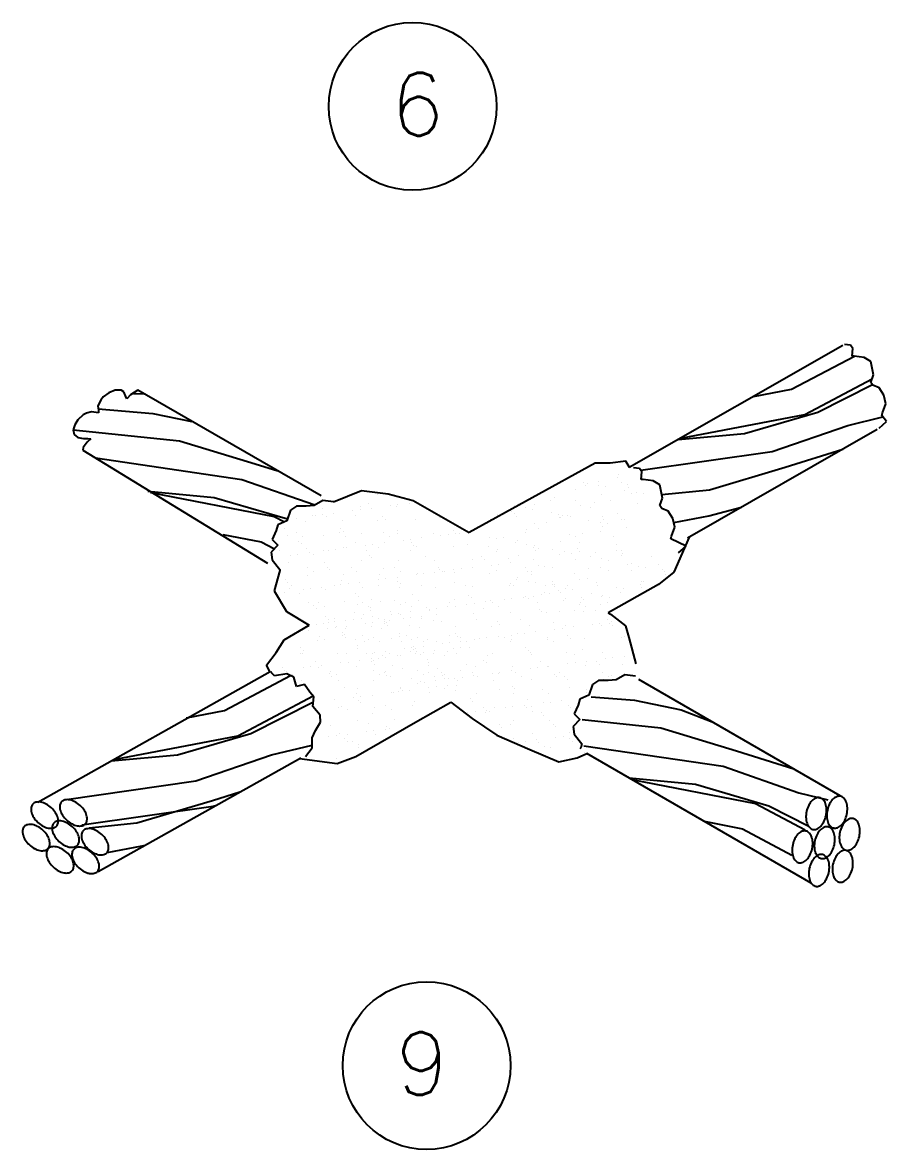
# Model space of a CAD drawing. Header units: millimetres. Extents: x 1852829 to 1882754, y -270850 to -231658.
# Drawn here: x 1858871.8 to 1859115.2, y -238393.5 to -238076 of the extents above; entities that cross this region are included whole.
import ezdxf
from ezdxf.enums import TextEntityAlignment as Align

# ---------------------------------------------------------------- set-up
doc = ezdxf.new("R2010")
doc.units = ezdxf.units.MM
doc.layers.add('DETAYLAR', color=7, linetype='Continuous')
doc.styles.add('ELEKTRIK', font='romanstw.shx', dxfattribs={"height": 0.2})

# ---------------------------------------------------------------- blocks, each defined once
blk = doc.blocks.new('TD1')
at = {"color": 4, "ltscale": 40}
for p, q in [((207.32, 916.39), (106.99, 858.98)), ((210.92, 916.43), (208.07, 916.75)), ((211.87, 914.85), (210.92, 916.43)), ((211.56, 911.36), (211.87, 914.85)), ((212.51, 911.36), (211.56, 911.36)), ((217.26, 910.73), (212.51, 911.36)), ((220.43, 908.83), (217.26, 910.73)), ((221.07, 905.66), (220.43, 908.83)), ((221.7, 902.49), (221.07, 905.66)), ((220.43, 899.01), (221.7, 902.49)), ((-134.38, 895.31), (-137.33, 894.13)), ((-131.59, 895.31), (-134.38, 895.31)), ((-130.26, 894.57), (-131.59, 895.31)), ((-129.53, 892.66), (-130.26, 894.57)), ((-123.79, 895.31), (-127.17, 893.1)), ((-123.74, 895.32), (-123.79, 895.31)), ((-37.73, 845.66), (-123.74, 895.32)), ((221.38, 897.74), (220.43, 899.01)), ((224.23, 896.47), (221.38, 897.74)), ((226.45, 892.99), (224.23, 896.47)), ((-141.15, 890.6), (-142.48, 887.96)), ((-139.98, 892.22), (-141.15, 890.6)), ((-137.33, 894.13), (-139.98, 892.22)), ((-128.94, 891.34), (-129.53, 892.66)), ((-127.17, 893.1), (-128.94, 891.34)), ((-125.71, 893.8), (-120.71, 893.57)), ((227.4, 888.87), (226.45, 892.99)), ((-147.77, 884.58), (-149.39, 883.69)), ((-145.42, 885.16), (-147.77, 884.58)), ((-142.18, 884.72), (-145.42, 885.16)), ((-142.48, 887.96), (-142.18, 885.9)), ((-142.18, 885.9), (-142.18, 884.72)), ((225.5, 883.49), (225.82, 884.76)), ((225.82, 884.76), (227.4, 888.87)), ((-153.37, 879.13), (-154.1, 876.78)), ((-151.89, 881.34), (-153.37, 879.13)), ((-149.39, 883.69), (-151.89, 881.34)), ((224.23, 877.47), (227.72, 880.64)), ((227.72, 880.64), (225.5, 883.49)), ((-154.1, 876.78), (-153.66, 874.58)), ((-153.66, 874.58), (-151.89, 873.11)), ((223.39, 876.81), (134.37, 825.87)), ((-151.89, 873.11), (-149.25, 872.67)), ((-149.39, 868.4), (-149.56, 867.12)), ((-147.48, 870.9), (-149.39, 868.4)), ((-149.25, 872.67), (-147.19, 872.67)), ((-145.86, 872.52), (-147.48, 870.9)), ((-147.19, 872.67), (-145.86, 872.52)), ((-149.56, 867.12), (-62.88, 814.14)), ((90.91, 861.01), (31.83, 828.43)), ((97.94, 861.1), (90.91, 861.01)), ((105.44, 861.98), (97.94, 861.1)), ((107.15, 859.08), (105.44, 861.98)), ((111.86, 858.53), (109.01, 858.85)), ((112.82, 856.94), (111.86, 858.53)), ((112.5, 853.46), (112.82, 856.94)), ((113.45, 853.46), (112.5, 853.46)), ((118.2, 852.83), (113.45, 853.46)), ((121.37, 850.93), (118.2, 852.83)), ((-31.89, 842.98), (-18.79, 848.27)), ((-18.79, 848.27), (-6.22, 846.7)), ((-6.22, 846.7), (5.55, 843.56)), ((122.01, 847.76), (121.37, 850.93)), ((122.64, 844.59), (122.01, 847.76)), ((-36.89, 843.55), (-41.01, 841.26)), ((-31.89, 842.98), (-36.89, 843.55)), ((5.55, 843.56), (31.83, 828.43)), ((121.37, 841.11), (122.64, 844.59)), ((-51.99, 838.97), (-53.82, 833.94)), ((-49.24, 840.8), (-51.99, 838.97)), ((-44.67, 840.8), (-49.24, 840.8)), ((-41.01, 841.26), (-44.67, 840.8)), ((122.32, 839.84), (121.37, 841.11)), ((125.18, 838.57), (122.32, 839.84)), ((127.4, 835.09), (125.18, 838.57)), ((144.26, 836.33), (159.72, 840.37)), ((-57.94, 832.12), (-58.85, 829.37)), ((-53.82, 833.94), (-57.94, 832.12)), ((126.76, 826.85), (128.35, 830.97)), ((128.35, 830.97), (127.4, 835.09)), ((-58.85, 829.37), (-60.68, 825.26)), ((126.44, 825.59), (126.76, 826.85)), ((133.65, 822.11), (126.44, 825.59)), ((135.04, 826.25), (127.93, 809.87)), ((-57.94, 822.51), (-61.14, 819.31)), ((-60.68, 825.26), (-57.94, 822.51)), ((130.16, 818.95), (133.65, 822.11)), ((-61.14, 819.31), (-60.68, 815.65)), ((-60.68, 815.65), (-57.02, 811.08)), ((-57.12, 810.69), (-59.78, 801.12)), ((-57.02, 811.08), (-57.12, 810.69)), ((127.93, 809.87), (120.67, 804.01)), ((-59.78, 801.12), (-53.97, 791.44)), ((120.67, 804.01), (97.14, 790.82)), ((-53.97, 791.44), (-43.24, 785.01)), ((97.14, 790.82), (98.19, 790.21)), ((98.19, 790.21), (105.26, 784.72)), ((-55.07, 778.11), (-43.24, 785.01)), ((105.26, 784.72), (106.83, 779.23)), ((-58.76, 772.12), (-55.07, 778.11)), ((106.83, 779.23), (110.06, 766.84)), ((-63.37, 766.14), (-58.76, 772.12)), ((-170.72, 701.95), (-61.59, 763.27)), ((-61.75, 763.18), (-63.37, 766.14)), ((-60.95, 762.58), (-61.11, 763.21)), ((-59.61, 761.25), (-60.95, 762.58)), ((-53.81, 762.07), (-59.61, 761.25)), ((-50.43, 760.6), (-53.81, 762.07)), ((-49.31, 756.21), (-50.43, 760.6)), ((-45.55, 757.17), (-49.31, 756.21)), ((-42.95, 753.5), (-45.55, 757.17)), ((89.78, 757.11), (87.95, 752.08)), ((92.53, 758.93), (89.78, 757.11)), ((97.1, 758.93), (92.53, 758.93)), ((100.76, 759.39), (97.1, 758.93)), ((104.88, 761.68), (100.76, 759.39)), ((109.88, 761.11), (104.88, 761.68)), ((206.05, 704.91), (111.53, 759.49)), ((-41.05, 751.31), (-42.95, 753.5)), ((87.95, 752.08), (83.83, 750.25)), ((-41.58, 746.84), (-41.05, 751.31)), ((-38.19, 742.7), (-41.58, 746.84)), ((6.67, 739.43), (23.2, 748.87)), ((23.2, 748.87), (33.17, 741.12)), ((82.92, 747.5), (81.09, 743.39)), ((83.83, 750.25), (82.92, 747.5)), ((-38.01, 739.4), (-38.19, 742.7)), ((33.17, 741.12), (44.79, 733.38)), ((81.09, 743.39), (83.83, 740.64)), ((-40.35, 735.47), (-38.01, 739.4)), ((-21.44, 723.32), (6.67, 739.43)), ((83.83, 740.64), (80.63, 737.44)), ((80.63, 737.44), (81.09, 733.78)), ((-41.96, 727.38), (-41.82, 732.09)), ((-41.82, 732.09), (-40.35, 735.47)), ((44.79, 733.38), (60.28, 726.61)), ((81.09, 733.78), (84.75, 729.21)), ((-44.99, 723.37), (-41.96, 727.38)), ((60.28, 726.61), (73.84, 720.8)), ((84.29, 727.38), (83.83, 726.93)), ((84.75, 729.21), (84.29, 727.38)), ((-142.38, 669.31), (-47.23, 722.77)), ((-47.9, 722.4), (-30.19, 720.09)), ((-30.19, 720.09), (-21.44, 723.32)), ((73.84, 720.8), (82.55, 722.74)), ((82.55, 722.74), (86.99, 724.77)), ((192.42, 663.89), (86.99, 724.77)), ((-121.64, 681.37), (-120.3, 681.72))]:
    blk.add_line(p, q, dxfattribs=at)
at = {"color": 2, "ltscale": 40}
for p, q in [((183.2, 895.74), (212.72, 911.33)), ((189.36, 883.89), (221.02, 900.61)), ((165.27, 892.33), (183.2, 895.74)), ((195.56, 884.99), (221.21, 897.98)), ((-142.28, 886.56), (-116.63, 884.42)), ((-116.63, 884.42), (-98.39, 880.68)), ((131.16, 872.82), (189.36, 883.89)), ((161.14, 874.99), (195.56, 884.99)), ((174.07, 866.49), (209.63, 878.74)), ((209.63, 878.74), (226.08, 882.74)), ((-154.09, 876.71), (-104.23, 871.47)), ((129.95, 872.12), (161.14, 874.99)), ((-104.23, 871.47), (-68.72, 860.77)), ((-143.63, 863.49), (-74.92, 853.44)), ((112.36, 857.71), (174.07, 866.49)), ((180.24, 859.14), (207.24, 867.56)), ((-68.72, 860.77), (-58.04, 857.39)), ((144.69, 848.58), (180.24, 859.14)), ((-74.92, 853.44), (-40.62, 841.47)), ((-119.07, 847.98), (-87.89, 845)), ((-117.85, 847.28), (-59.7, 835.98)), ((122.3, 846.31), (144.69, 848.58)), ((-87.89, 845), (-53.5, 834.86)), ((127.84, 833.16), (144.26, 836.33)), ((-59.7, 835.98), (-54.94, 833.44)), ((-53.5, 834.86), (-53.49, 834.85)), ((-83.83, 827.64), (-65.9, 824.15)), ((-65.9, 824.15), (-59.64, 820.81)), ((-83, 744.9), (-52, 761.28)), ((-76.84, 733.05), (-41.44, 751.76)), ((-70.64, 734.15), (-41.33, 749)), ((89.07, 751.39), (109.36, 749.7)), ((109.36, 749.7), (131.34, 745.19)), ((-100.93, 741.49), (-83, 744.9)), ((131.34, 745.19), (145.88, 739.65)), ((84.83, 740.63), (121.76, 736.74)), ((121.76, 736.74), (157.27, 726.04)), ((-135.04, 721.98), (-76.84, 733.05)), ((-105.06, 724.15), (-70.64, 734.15)), ((-61, 724.07), (-41.92, 728.71)), ((85.65, 728.28), (151.07, 718.72)), ((157.27, 726.04), (184.24, 717.51)), ((-136.25, 721.28), (-105.06, 724.15)), ((-96.56, 711.82), (-61, 724.07)), ((151.07, 718.72), (186.58, 706.32)), ((-158.27, 703.04), (-96.56, 711.82)), ((106.93, 713.25), (138.11, 710.27)), ((108.14, 712.55), (166.29, 701.25)), ((138.11, 710.27), (172.49, 700.13)), ((-88.61, 702.7), (-75.9, 706.67)), ((186.58, 706.32), (200.23, 702.95)), ((-150, 691.24), (-88.29, 700.02)), ((-124.17, 692.14), (-88.61, 702.7)), ((-88.29, 700.02), (-86.83, 700.52)), ((166.29, 701.25), (189.53, 688.86)), ((172.49, 700.13), (191.22, 690.55)), ((-146.56, 689.87), (-124.17, 692.14)), ((142.17, 692.91), (160.09, 689.43)), ((160.09, 689.43), (183.33, 677.04)), ((-138.06, 678.19), (-121.64, 681.37))]:
    blk.add_line(p, q, dxfattribs=at)
at = {"color": 0, "ltscale": 40}
for p, q in [((113.35, 857.3), (113.35, 857.3)), ((92.35, 852.27), (92.35, 852.27)), ((101.4, 854.55), (101.4, 854.55)), ((101.78, 855.53), (101.78, 855.53)), ((103.47, 852), (103.47, 852)), ((-21.1, 847.15), (-21.1, 847.15)), ((81.81, 848.63), (81.81, 848.63)), ((85.42, 851.94), (85.42, 851.94)), ((86.22, 850.5), (86.22, 850.5)), ((87.38, 851.64), (87.38, 851.64)), ((92.66, 850.62), (92.66, 850.62)), ((96.04, 849.97), (96.04, 849.97)), ((104.87, 848.27), (104.87, 848.27)), ((105.96, 851.17), (105.96, 851.17)), ((106.75, 849.73), (106.75, 849.73)), ((108.26, 846.89), (108.26, 846.89)), ((110.15, 847.25), (110.15, 847.25)), ((-31.45, 842.99), (-31.45, 842.99)), ((-15.39, 841.92), (-15.39, 841.92)), ((-11.43, 846.57), (-11.43, 846.57)), ((-1.72, 841.43), (-1.72, 841.43)), ((3.62, 842.13), (3.62, 842.13)), ((54.82, 842.03), (54.82, 842.03)), ((62.31, 841.88), (62.31, 841.88)), ((69.99, 843.53), (69.99, 843.53)), ((71.73, 845.14), (71.73, 845.14)), ((81.83, 843.71), (81.83, 843.71)), ((90.52, 842.76), (90.52, 842.76)), ((93.79, 846.45), (93.79, 846.45)), ((98.18, 843.41), (98.18, 843.41)), ((111.06, 841.99), (111.06, 841.99)), ((113.54, 846.6), (113.54, 846.6)), ((-41.93, 836.61), (-41.93, 836.61)), ((-40.46, 836.33), (-40.46, 836.33)), ((-37.07, 839.86), (-37.07, 839.86)), ((-37.05, 836.78), (-37.05, 836.78)), ((-35.12, 836.16), (-35.12, 836.16)), ((-31.71, 837.48), (-31.71, 837.48)), ((-22.8, 838.65), (-22.8, 838.65)), ((-21.49, 836.64), (-21.49, 836.64)), ((-19.38, 839.1), (-19.38, 839.1)), ((-19.34, 840.5), (-19.34, 840.5)), ((-14.05, 839.81), (-14.05, 839.81)), ((-5.14, 840.98), (-5.14, 840.98)), ((-2.17, 840.72), (-2.17, 840.72)), ((44.93, 836.74), (44.93, 836.74)), ((51.76, 838.23), (51.76, 838.23)), ((53.01, 841.12), (53.01, 841.12)), ((53.21, 837.53), (53.21, 837.53)), ((54.01, 836.1), (54.01, 836.1)), ((58.29, 840.1), (58.29, 840.1)), ((61.68, 839.45), (61.68, 839.45)), ((70.5, 837.74), (70.5, 837.74)), ((73.75, 836.76), (73.75, 836.76)), ((75.79, 836.72), (75.79, 836.72)), ((78.21, 836.5), (78.21, 836.5)), ((83.9, 841.16), (83.9, 841.16)), ((88.75, 840.15), (88.75, 840.15)), ((101.23, 837.28), (101.23, 837.28)), ((-49.38, 835.15), (-49.38, 835.15)), ((-44.98, 833.79), (-44.98, 833.79)), ((-27.81, 834.01), (-27.81, 834.01)), ((-11.02, 833.93), (-11.02, 833.93)), ((-8.86, 835.93), (-8.86, 835.93)), ((-7.65, 834.82), (-7.65, 834.82)), ((6.71, 834.57), (6.71, 834.57)), ((17.79, 835.35), (17.79, 835.35)), ((41.68, 834.75), (41.68, 834.75)), ((62.27, 832.86), (62.27, 832.86)), ((68.13, 833.01), (68.13, 833.01)), ((74.22, 835.61), (74.22, 835.61)), ((74.55, 835.33), (74.55, 835.33)), ((79.17, 836.07), (79.17, 836.07)), ((88, 834.37), (88, 834.37)), ((93.28, 833.35), (93.28, 833.35)), ((94.29, 835.99), (94.29, 835.99)), ((94.57, 831.28), (94.57, 831.28)), ((95.08, 834.56), (95.08, 834.56)), ((96.66, 832.69), (96.66, 832.69)), ((103.3, 834.74), (103.3, 834.74)), ((104.65, 834.76), (104.65, 834.76)), ((105.49, 830.99), (105.49, 830.99)), ((-54.85, 830.4), (-54.85, 830.4)), ((-53.44, 827.3), (-53.44, 827.3)), ((-49.36, 828.28), (-49.36, 828.28)), ((-46.59, 826.52), (-46.59, 826.52)), ((-36.66, 827.22), (-36.66, 827.22)), ((-28.92, 828.32), (-28.92, 828.32)), ((-28.59, 830.17), (-28.59, 830.17)), ((-27.38, 829.06), (-27.38, 829.06)), ((-26.15, 826.56), (-26.15, 826.56)), ((-18.93, 827.85), (-18.93, 827.85)), ((-8.48, 828.36), (-8.48, 828.36)), ((-5.72, 826.59), (-5.72, 826.59)), ((-1.94, 829.59), (-1.94, 829.59)), ((-1.75, 828.07), (-1.75, 828.07)), ((9.67, 825.94), (9.67, 825.94)), ((15.03, 827.99), (15.03, 827.99)), ((18.58, 827.11), (18.58, 827.11)), ((22, 827.56), (22, 827.56)), ((24.32, 829.37), (24.32, 829.37)), ((25.53, 828.26), (25.53, 828.26)), ((27.33, 828.26), (27.33, 828.26)), ((41.42, 826.2), (41.42, 826.2)), ((44.8, 825.55), (44.8, 825.55)), ((48.16, 826.11), (48.16, 826.11)), ((58.32, 828.36), (58.32, 828.36)), ((58.7, 829.75), (58.7, 829.75)), ((64.34, 830.32), (64.34, 830.32)), ((78.85, 827.59), (78.85, 827.59)), ((81.67, 826.44), (81.67, 826.44)), ((85.15, 828.02), (85.15, 828.02)), ((93.62, 829.19), (93.62, 829.19)), ((99.39, 826.82), (99.39, 826.82)), ((-48.32, 824.41), (-48.32, 824.41)), ((-47.11, 823.3), (-47.11, 823.3)), ((-44.57, 821.14), (-44.57, 821.14)), ((-31, 820.58), (-31, 820.58)), ((-27.39, 821.36), (-27.39, 821.36)), ((-25.66, 821.29), (-25.66, 821.29)), ((-21.67, 823.83), (-21.67, 823.83)), ((-16.75, 822.46), (-16.75, 822.46)), ((-13.33, 822.91), (-13.33, 822.91)), ((-10.6, 821.28), (-10.6, 821.28)), ((-8, 823.61), (-8, 823.61)), ((0.92, 824.78), (0.92, 824.78)), ((4.25, 820.25), (4.25, 820.25)), ((4.33, 825.23), (4.33, 825.23)), ((4.59, 823.61), (4.59, 823.61)), ((5.8, 822.5), (5.8, 822.5)), ((7.12, 821.92), (7.12, 821.92)), ((24.3, 822.14), (24.3, 822.14)), ((31.24, 823.03), (31.24, 823.03)), ((41.09, 822.06), (41.09, 822.06)), ((45.12, 820.32), (45.12, 820.32)), ((53.63, 823.84), (53.63, 823.84)), ((54.66, 824.77), (54.66, 824.77)), ((58.92, 822.82), (58.92, 822.82)), ((62.08, 821.59), (62.08, 821.59)), ((62.3, 822.17), (62.3, 822.17)), ((64.52, 820.89), (64.52, 820.89)), ((71.13, 820.47), (71.13, 820.47)), ((74.6, 824.37), (74.6, 824.37)), ((82.62, 820.82), (82.62, 820.82)), ((83.74, 823.89), (83.74, 823.89)), ((101.05, 822.64), (101.05, 822.64)), ((-57.06, 820.14), (-57.06, 820.14)), ((-52.08, 817.81), (-52.08, 817.81)), ((-48.66, 818.26), (-48.66, 818.26)), ((-43.33, 818.96), (-43.33, 818.96)), ((-41.4, 818.07), (-41.4, 818.07)), ((-36.63, 820.17), (-36.63, 820.17)), ((-34.41, 820.13), (-34.41, 820.13)), ((-18.52, 815.21), (-18.52, 815.21)), ((-16.19, 820.21), (-16.19, 820.21)), ((-15.14, 817.85), (-15.14, 817.85)), ((-13.93, 816.74), (-13.93, 816.74)), ((-1.34, 815.43), (-1.34, 815.43)), ((11.51, 817.27), (11.51, 817.27)), ((15.45, 815.35), (15.45, 815.35)), ((33.17, 815.99), (33.17, 815.99)), ((37.77, 817.04), (37.77, 817.04)), ((38.98, 815.93), (38.98, 815.93)), ((44.77, 819.47), (44.77, 819.47)), ((50.35, 816.21), (50.35, 816.21)), ((55.1, 817.63), (55.1, 817.63)), ((62.1, 815.6), (62.1, 815.6)), ((62.88, 820.15), (62.88, 820.15)), ((74.06, 818.34), (74.06, 818.34)), ((76.41, 819.45), (76.41, 819.45)), ((79.79, 818.79), (79.79, 818.79)), ((81.54, 815.89), (81.54, 815.89)), ((83.41, 819.38), (83.41, 819.38)), ((88.62, 817.09), (88.62, 817.09)), ((90.97, 819.15), (90.97, 819.15)), ((93.9, 816.07), (93.9, 816.07)), ((97.29, 815.42), (97.29, 815.42)), ((101.07, 820.02), (101.07, 820.02)), ((103.14, 817.47), (103.14, 817.47)), ((103.15, 820.05), (103.15, 820.05)), ((103.95, 818.61), (103.95, 818.61)), ((117.41, 817.42), (117.41, 817.42)), ((-53.03, 814.65), (-53.03, 814.65)), ((-44.06, 811.85), (-44.06, 811.85)), ((-41.29, 810.09), (-41.29, 810.09)), ((-36.24, 814.57), (-36.24, 814.57)), ((-34.87, 812.09), (-34.87, 812.09)), ((-33.66, 810.98), (-33.66, 810.98)), ((-23.62, 811.89), (-23.62, 811.89)), ((-20.85, 810.12), (-20.85, 810.12)), ((-8.22, 811.51), (-8.22, 811.51)), ((-3.18, 811.92), (-3.18, 811.92)), ((-0.42, 810.16), (-0.42, 810.16)), ((15.72, 809.74), (15.72, 809.74)), ((17.25, 811.96), (17.25, 811.96)), ((18.04, 811.28), (18.04, 811.28)), ((19.25, 810.17), (19.25, 810.17)), ((20.02, 810.2), (20.02, 810.2)), ((24.63, 810.92), (24.63, 810.92)), ((28.05, 811.37), (28.05, 811.37)), ((33.38, 812.07), (33.38, 812.07)), ((42.3, 813.24), (42.3, 813.24)), ((44.69, 810.7), (44.69, 810.7)), ((45.71, 813.69), (45.71, 813.69)), ((51.05, 814.39), (51.05, 814.39)), ((58.13, 812.03), (58.13, 812.03)), ((59.22, 810.05), (59.22, 810.05)), ((60.89, 810.27), (60.89, 810.27)), ((64.17, 813.05), (64.17, 813.05)), ((67.18, 812.41), (67.18, 812.41)), ((71, 812.24), (71, 812.24)), ((87.72, 811.64), (87.72, 811.64)), ((93.46, 811.92), (93.46, 811.92)), ((97.44, 810.51), (97.44, 810.51)), ((106.11, 813.71), (106.11, 813.71)), ((107.99, 814.15), (107.99, 814.15)), ((108.26, 810.87), (108.26, 810.87)), ((111.4, 812.69), (111.4, 812.69)), ((114.78, 812.04), (114.78, 812.04)), ((120.47, 813.59), (120.47, 813.59)), ((122.54, 811.05), (122.54, 811.05)), ((123.61, 810.34), (123.61, 810.34)), ((-54.59, 806.33), (-54.59, 806.33)), ((-53.38, 805.22), (-53.38, 805.22)), ((-44.16, 808.5), (-44.16, 808.5)), ((-27.95, 805.75), (-27.95, 805.75)), ((-26.98, 808.72), (-26.98, 808.72)), ((-24.95, 804.39), (-24.95, 804.39)), ((-19.61, 805.09), (-19.61, 805.09)), ((-10.7, 806.26), (-10.7, 806.26)), ((-10.19, 808.64), (-10.19, 808.64)), ((-7.28, 806.71), (-7.28, 806.71)), ((-1.95, 807.42), (-1.95, 807.42)), ((-1.69, 805.52), (-1.69, 805.52)), ((-0.48, 804.41), (-0.48, 804.41)), ((6.97, 808.59), (6.97, 808.59)), ((7.53, 809.28), (7.53, 809.28)), ((10.38, 809.04), (10.38, 809.04)), ((24.71, 809.5), (24.71, 809.5)), ((24.96, 804.94), (24.96, 804.94)), ((41.5, 809.41), (41.5, 809.41)), ((51.22, 804.71), (51.22, 804.71)), ((54.25, 806.57), (54.25, 806.57)), ((54.49, 807.5), (54.49, 807.5)), ((59.54, 805.55), (59.54, 805.55)), ((60.92, 808.76), (60.92, 808.76)), ((62.92, 804.89), (62.92, 804.89)), ((70.94, 805.64), (70.94, 805.64)), ((81.5, 809.17), (81.5, 809.17)), ((83.57, 806.63), (83.57, 806.63)), ((87.37, 807.02), (87.37, 807.02)), ((91.48, 804.87), (91.48, 804.87)), ((112.86, 805.5), (112.86, 805.5)), ((113.81, 805.29), (113.81, 805.29)), ((123.89, 808.77), (123.89, 808.77)), ((-54.94, 800.44), (-54.94, 800.44)), ((-52.62, 802.01), (-52.62, 802.01)), ((-51.76, 803.7), (-51.76, 803.7)), ((-47.68, 799.99), (-47.68, 799.99)), ((-46.03, 801.61), (-46.03, 801.61)), ((-42.61, 802.06), (-42.61, 802.06)), ((-37.28, 802.77), (-37.28, 802.77)), ((-35.83, 801.93), (-35.83, 801.93)), ((-31.33, 803.74), (-31.33, 803.74)), ((-28.36, 803.94), (-28.36, 803.94)), ((-21.42, 799.76), (-21.42, 799.76)), ((-18.1, 802.57), (-18.1, 802.57)), ((-10.89, 803.78), (-10.89, 803.78)), ((-0.93, 802.78), (-0.93, 802.78)), ((5.23, 799.18), (5.23, 799.18)), ((9.55, 803.81), (9.55, 803.81)), ((15.86, 802.7), (15.86, 802.7)), ((29.98, 803.85), (29.98, 803.85)), ((33.59, 803.34), (33.59, 803.34)), ((50.76, 803.56), (50.76, 803.56)), ((52.43, 803.61), (52.43, 803.61)), ((66.01, 799.37), (66.01, 799.37)), ((67.39, 800.12), (67.39, 800.12)), ((67.55, 803.48), (67.55, 803.48)), ((69.43, 799.82), (69.43, 799.82)), ((70.86, 803.92), (70.86, 803.92)), ((71.74, 804.21), (71.74, 804.21)), ((71.75, 803.19), (71.75, 803.19)), ((73.89, 801.08), (73.89, 801.08)), ((74.76, 800.52), (74.76, 800.52)), ((77.03, 802.17), (77.03, 802.17)), ((77.94, 803.76), (77.94, 803.76)), ((80.42, 801.52), (80.42, 801.52)), ((89.24, 799.81), (89.24, 799.81)), ((92.28, 803.44), (92.28, 803.44)), ((100.9, 802.75), (100.9, 802.75)), ((102.97, 800.2), (102.97, 800.2)), ((104.38, 802.03), (104.38, 802.03)), ((112.02, 804.1), (112.02, 804.1)), ((112.82, 802.67), (112.82, 802.67)), ((-43.74, 795.85), (-43.74, 795.85)), ((-41.14, 794), (-41.14, 794)), ((-38.76, 795.42), (-38.76, 795.42)), ((-26.57, 796.07), (-26.57, 796.07)), ((-20.77, 794.58), (-20.77, 794.58)), ((-20.21, 798.65), (-20.21, 798.65)), ((-18.32, 795.45), (-18.32, 795.45)), ((-14.22, 797.05), (-14.22, 797.05)), ((-9.78, 795.99), (-9.78, 795.99)), ((-3.1, 796.38), (-3.1, 796.38)), ((-0.34, 794.62), (-0.34, 794.62)), ((2.12, 795.49), (2.12, 795.49)), ((7.95, 796.63), (7.95, 796.63)), ((22.55, 795.53), (22.55, 795.53)), ((25.13, 796.85), (25.13, 796.85)), ((25.32, 793.76), (25.32, 793.76)), ((30.68, 794.72), (30.68, 794.72)), ((31.49, 798.96), (31.49, 798.96)), ((32.7, 797.85), (32.7, 797.85)), ((34.1, 795.17), (34.1, 795.17)), ((39.43, 795.87), (39.43, 795.87)), ((41.91, 796.77), (41.91, 796.77)), ((42.99, 795.56), (42.99, 795.56)), ((45.76, 793.8), (45.76, 793.8)), ((48.35, 797.05), (48.35, 797.05)), ((51.76, 797.5), (51.76, 797.5)), ((57.1, 798.2), (57.1, 798.2)), ((58.14, 798.38), (58.14, 798.38)), ((59.64, 797.41), (59.64, 797.41)), ((61.94, 798.33), (61.94, 798.33)), ((64.01, 795.78), (64.01, 795.78)), ((76.05, 796.47), (76.05, 796.47)), ((76.82, 797.63), (76.82, 797.63)), ((83.76, 794.9), (83.76, 794.9)), ((83.86, 795.64), (83.86, 795.64)), ((84.4, 798.15), (84.4, 798.15)), ((85.61, 797.04), (85.61, 797.04)), ((86.63, 793.88), (86.63, 793.88)), ((93.29, 794.66), (93.29, 794.66)), ((93.84, 798.38), (93.84, 798.38)), ((94.53, 798.79), (94.53, 798.79)), ((96.58, 795.7), (96.58, 795.7)), ((97.91, 798.14), (97.91, 798.14)), ((106.74, 796.44), (106.74, 796.44)), ((-39.93, 792.89), (-39.93, 792.89)), ((-35.99, 793.65), (-35.99, 793.65)), ((-35.42, 789.28), (-35.42, 789.28)), ((-22.13, 790.98), (-22.13, 790.98)), ((-17.69, 789.92), (-17.69, 789.92)), ((-15.55, 793.69), (-15.55, 793.69)), ((-14.5, 793.42), (-14.5, 793.42)), ((-14.31, 791.93), (-14.31, 791.93)), ((-13.56, 788.9), (-13.56, 788.9)), ((-4.95, 791.2), (-4.95, 791.2)), ((-4.65, 790.07), (-4.65, 790.07)), ((-1.23, 790.52), (-1.23, 790.52)), ((-0.51, 790.14), (-0.51, 790.14)), ((4.1, 791.22), (4.1, 791.22)), ((4.22, 788.53), (4.22, 788.53)), ((4.89, 793.73), (4.89, 793.73)), ((9.55, 789.23), (9.55, 789.23)), ((11.76, 793.2), (11.76, 793.2)), ((12.97, 792.09), (12.97, 792.09)), ((13.02, 792.4), (13.02, 792.4)), ((16.27, 790.06), (16.27, 790.06)), ((16.43, 792.85), (16.43, 792.85)), ((21.77, 793.55), (21.77, 793.55)), ((34, 790.7), (34, 790.7)), ((38.41, 792.62), (38.41, 792.62)), ((51.18, 790.92), (51.18, 790.92)), ((64.67, 792.39), (64.67, 792.39)), ((65.88, 791.28), (65.88, 791.28)), ((67.96, 790.84), (67.96, 790.84)), ((74.33, 791.64), (74.33, 791.64)), ((81.34, 791.91), (81.34, 791.91)), ((85.69, 791.47), (85.69, 791.47)), ((91.32, 791.81), (91.32, 791.81)), ((-46.46, 787.27), (-46.46, 787.27)), ((-39.98, 785.42), (-39.98, 785.42)), ((-36.56, 785.87), (-36.56, 785.87)), ((-34.53, 783.43), (-34.53, 783.43)), ((-34.22, 787.66), (-34.22, 787.66)), ((-34.04, 786.17), (-34.04, 786.17)), ((-31.25, 788.2), (-31.25, 788.2)), ((-31.23, 786.57), (-31.23, 786.57)), ((-31.11, 783.88), (-31.11, 783.88)), ((-30.59, 784.49), (-30.59, 784.49)), ((-26.15, 783.43), (-26.15, 783.43)), ((-26.03, 787.31), (-26.03, 787.31)), ((-25.77, 784.58), (-25.77, 784.58)), ((-22.31, 787.74), (-22.31, 787.74)), ((-18.9, 788.19), (-18.9, 788.19)), ((-16.86, 785.76), (-16.86, 785.76)), ((-13.8, 784.41), (-13.8, 784.41)), ((-13.45, 786.21), (-13.45, 786.21)), ((-10.81, 788.23), (-10.81, 788.23)), ((-9.36, 783.35), (-9.36, 783.35)), ((-8.11, 786.91), (-8.11, 786.91)), ((-7.96, 787.44), (-7.96, 787.44)), ((-7.78, 785.94), (-7.78, 785.94)), ((-6.76, 786.33), (-6.76, 786.33)), ((-6.57, 784.83), (-6.57, 784.83)), ((-5.59, 787.34), (-5.59, 787.34)), ((0.8, 788.08), (0.8, 788.08)), ((3.92, 785.05), (3.92, 785.05)), ((8.36, 783.99), (8.36, 783.99)), ((9.63, 788.27), (9.63, 788.27)), ((14.85, 787.38), (14.85, 787.38)), ((18.68, 786.86), (18.68, 786.86)), ((25.54, 784.21), (25.54, 784.21)), ((35.28, 787.42), (35.28, 787.42)), ((42.33, 784.13), (42.33, 784.13)), ((44.94, 786.63), (44.94, 786.63)), ((46.15, 785.52), (46.15, 785.52)), ((55.72, 787.45), (55.72, 787.45)), ((60.05, 784.76), (60.05, 784.76)), ((71.59, 786.05), (71.59, 786.05)), ((72.06, 783.18), (72.06, 783.18)), ((75.48, 783.63), (75.48, 783.63)), ((77.23, 784.98), (77.23, 784.98)), ((80.81, 784.33), (80.81, 784.33)), ((89.73, 785.5), (89.73, 785.5)), ((93.14, 785.95), (93.14, 785.95)), ((94.02, 784.9), (94.02, 784.9)), ((96.59, 787.53), (96.59, 787.53)), ((97.85, 785.82), (97.85, 785.82)), ((98.48, 786.66), (98.48, 786.66)), ((99.06, 784.72), (99.06, 784.72)), ((-43.44, 782.26), (-43.44, 782.26)), ((-38.68, 779.87), (-38.68, 779.87)), ((-35.91, 778.11), (-35.91, 778.11)), ((-27.69, 781.68), (-27.69, 781.68)), ((-27.51, 780.18), (-27.51, 780.18)), ((-26.48, 780.57), (-26.48, 780.57)), ((-26.3, 779.08), (-26.3, 779.08)), ((-21.72, 778.34), (-21.72, 778.34)), ((-18.24, 779.91), (-18.24, 779.91)), ((-15.47, 778.15), (-15.47, 778.15)), ((-13.02, 779.02), (-13.02, 779.02)), ((-4.54, 778.56), (-4.54, 778.56)), ((-1.05, 781.1), (-1.05, 781.1)), ((-0.86, 779.6), (-0.86, 779.6)), ((2.2, 779.95), (2.2, 779.95)), ((4.96, 778.19), (4.96, 778.19)), ((7.42, 779.06), (7.42, 779.06)), ((12.25, 778.47), (12.25, 778.47)), ((22.63, 779.99), (22.63, 779.99)), ((25.21, 780.87), (25.21, 780.87)), ((26.42, 779.76), (26.42, 779.76)), ((27.85, 779.09), (27.85, 779.09)), ((34.41, 778.05), (34.41, 778.05)), ((36.73, 778.53), (36.73, 778.53)), ((40.15, 778.98), (40.15, 778.98)), ((45.48, 779.68), (45.48, 779.68)), ((48.29, 779.13), (48.29, 779.13)), ((51.59, 778.27), (51.59, 778.27)), ((51.86, 780.29), (51.86, 780.29)), ((54.4, 780.85), (54.4, 780.85)), ((57.81, 781.3), (57.81, 781.3)), ((63.15, 782), (63.15, 782)), ((68.38, 778.19), (68.38, 778.19)), ((68.73, 779.17), (68.73, 779.17)), ((78.12, 780.06), (78.12, 780.06)), ((79.33, 778.96), (79.33, 778.96)), ((86.1, 778.83), (86.1, 778.83)), ((103.28, 779.05), (103.28, 779.05)), ((104.77, 779.48), (104.77, 779.48)), ((-47.24, 774.42), (-47.24, 774.42)), ((-46.03, 773.32), (-46.03, 773.32)), ((-39.44, 777.7), (-39.44, 777.7)), ((-20.77, 775.34), (-20.77, 775.34)), ((-20.59, 773.84), (-20.59, 773.84)), ((-17.28, 777.28), (-17.28, 777.28)), ((-10.25, 777.26), (-10.25, 777.26)), ((-7.51, 772.7), (-7.51, 772.7)), ((-0.1, 777.49), (-0.1, 777.49)), ((1.4, 773.88), (1.4, 773.88)), ((4.82, 774.32), (4.82, 774.32)), ((5.49, 775.11), (5.49, 775.11)), ((5.67, 773.62), (5.67, 773.62)), ((6.7, 774), (6.7, 774)), ((10.15, 775.03), (10.15, 775.03)), ((10.19, 777.29), (10.19, 777.29)), ((15.61, 773.04), (15.61, 773.04)), ((16.69, 777.41), (16.69, 777.41)), ((19.07, 776.2), (19.07, 776.2)), ((21.51, 772.62), (21.51, 772.62)), ((22.48, 776.65), (22.48, 776.65)), ((24.52, 774.21), (24.52, 774.21)), ((27.82, 777.35), (27.82, 777.35)), ((27.93, 774.66), (27.93, 774.66)), ((30.62, 777.33), (30.62, 777.33)), ((32.13, 774.53), (32.13, 774.53)), ((51.06, 777.37), (51.06, 777.37)), ((58.39, 774.3), (58.39, 774.3)), ((59.6, 773.2), (59.6, 773.2)), ((71.49, 777.41), (71.49, 777.41)), ((85.04, 773.72), (85.04, 773.72)), ((-47.35, 771.63), (-47.35, 771.63)), ((-46.38, 771.73), (-46.38, 771.73)), ((-40.32, 768.08), (-40.32, 768.08)), ((-30.18, 771.84), (-30.18, 771.84)), ((-25.95, 771.76), (-25.95, 771.76)), ((-25.06, 767.69), (-25.06, 767.69)), ((-19.72, 768.39), (-19.72, 768.39)), ((-16.26, 771.55), (-16.26, 771.55)), ((-14.24, 769.35), (-14.24, 769.35)), ((-14.06, 767.86), (-14.06, 767.86)), ((-13.39, 771.76), (-13.39, 771.76)), ((-13.03, 768.24), (-13.03, 768.24)), ((-12.85, 772), (-12.85, 772)), ((-10.81, 769.56), (-10.81, 769.56)), ((-8.95, 770.7), (-8.95, 770.7)), ((-7.39, 770.01), (-7.39, 770.01)), ((-5.51, 771.8), (-5.51, 771.8)), ((-2.06, 770.71), (-2.06, 770.71)), ((-0.29, 770.91), (-0.29, 770.91)), ((4.34, 772.4), (4.34, 772.4)), ((6.85, 771.89), (6.85, 771.89)), ((6.88, 772.51), (6.88, 772.51)), ((8.77, 771.34), (8.77, 771.34)), ((10.27, 772.34), (10.27, 772.34)), ((12.4, 768.77), (12.4, 768.77)), ((14.93, 771.84), (14.93, 771.84)), ((20.15, 770.95), (20.15, 770.95)), ((25.95, 771.56), (25.95, 771.56)), ((38.66, 768.54), (38.66, 768.54)), ((39.87, 767.44), (39.87, 767.44)), ((40.58, 770.98), (40.58, 770.98)), ((42.74, 771.48), (42.74, 771.48)), ((60.46, 772.12), (60.46, 772.12)), ((61.02, 771.02), (61.02, 771.02)), ((65.31, 767.96), (65.31, 767.96)), ((77.64, 772.34), (77.64, 772.34)), ((81.46, 771.06), (81.46, 771.06)), ((81.53, 767.43), (81.53, 767.43)), ((86.86, 768.13), (86.86, 768.13)), ((91.57, 767.74), (91.57, 767.74)), ((94.43, 772.26), (94.43, 772.26)), ((95.78, 769.31), (95.78, 769.31)), ((99.19, 769.76), (99.19, 769.76)), ((104.53, 770.46), (104.53, 770.46)), ((-55.81, 765.13), (-55.81, 765.13)), ((-55.05, 763.74), (-55.05, 763.74)), ((-53.81, 763.4), (-53.81, 763.4)), ((-46.14, 764.91), (-46.14, 764.91)), ((-42.72, 765.36), (-42.72, 765.36)), ((-39.03, 765.05), (-39.03, 765.05)), ((-37.39, 766.06), (-37.39, 766.06)), ((-33.79, 762.1), (-33.79, 762.1)), ((-33.38, 763.44), (-33.38, 763.44)), ((-28.48, 767.24), (-28.48, 767.24)), ((-21.3, 765.69), (-21.3, 765.69)), ((-12.94, 763.48), (-12.94, 763.48)), ((-12.85, 766.75), (-12.85, 766.75)), ((-7.72, 762.59), (-7.72, 762.59)), ((-7.32, 763.01), (-7.32, 763.01)), ((-4.12, 765.91), (-4.12, 765.91)), ((0.31, 764.85), (0.31, 764.85)), ((7.5, 763.52), (7.5, 763.52)), ((12.59, 767.28), (12.59, 767.28)), ((12.66, 765.83), (12.66, 765.83)), ((12.72, 762.62), (12.72, 762.62)), ((17.1, 764.77), (17.1, 764.77)), ((18.94, 762.79), (18.94, 762.79)), ((27.93, 763.55), (27.93, 763.55)), ((30.39, 766.47), (30.39, 766.47)), ((33.15, 762.66), (33.15, 762.66)), ((34.83, 765.41), (34.83, 765.41)), ((42.78, 762.33), (42.78, 762.33)), ((45.58, 762.2), (45.58, 762.2)), ((46.2, 762.78), (46.2, 762.78)), ((51.53, 763.48), (51.53, 763.48)), ((52, 765.63), (52, 765.63)), ((53.59, 762.7), (53.59, 762.7)), ((60.45, 764.66), (60.45, 764.66)), ((63.86, 765.11), (63.86, 765.11)), ((68.79, 765.55), (68.79, 765.55)), ((69.2, 765.81), (69.2, 765.81)), ((74.03, 762.74), (74.03, 762.74)), ((78.11, 766.98), (78.11, 766.98)), ((86.52, 766.19), (86.52, 766.19)), ((92.78, 766.63), (92.78, 766.63)), ((94.46, 762.77), (94.46, 762.77)), ((103.69, 766.4), (103.69, 766.4)), ((-51.05, 761.64), (-51.05, 761.64)), ((-46.94, 758.98), (-46.94, 758.98)), ((-32.58, 760.99), (-32.58, 760.99)), ((-30.61, 761.68), (-30.61, 761.68)), ((-29.76, 759.2), (-29.76, 759.2)), ((-12.97, 759.12), (-12.97, 759.12)), ((-10.17, 761.72), (-10.17, 761.72)), ((-7.14, 761.52), (-7.14, 761.52)), ((-4.95, 760.82), (-4.95, 760.82)), ((4.75, 759.76), (4.75, 759.76)), ((7.45, 757.68), (7.45, 757.68)), ((9.19, 758.7), (9.19, 758.7)), ((10.26, 761.75), (10.26, 761.75)), ((10.87, 758.13), (10.87, 758.13)), ((15.49, 760.86), (15.49, 760.86)), ((16.2, 758.83), (16.2, 758.83)), ((19.12, 761.29), (19.12, 761.29)), ((20.15, 761.68), (20.15, 761.68)), ((20.33, 760.18), (20.33, 760.18)), ((21.66, 756.85), (21.66, 756.85)), ((21.93, 759.98), (21.93, 759.98)), ((25.12, 760.01), (25.12, 760.01)), ((26.37, 758.92), (26.37, 758.92)), ((28.53, 760.46), (28.53, 760.46)), ((33.87, 761.16), (33.87, 761.16)), ((35.92, 760.9), (35.92, 760.9)), ((43.15, 758.84), (43.15, 758.84)), ((56.36, 760.94), (56.36, 760.94)), ((60.88, 759.47), (60.88, 759.47)), ((71.84, 761.98), (71.84, 761.98)), ((73.05, 760.87), (73.05, 760.87)), ((76.79, 760.97), (76.79, 760.97)), ((78.06, 759.69), (78.06, 759.69)), ((94.84, 759.61), (94.84, 759.61)), ((97.23, 761.01), (97.23, 761.01)), ((98.49, 761.4), (98.49, 761.4)), ((-26.87, 755.76), (-26.87, 755.76)), ((-20.89, 753.05), (-20.89, 753.05)), ((-20.65, 755.33), (-20.65, 755.33)), ((-19.01, 751.49), (-19.01, 751.49)), ((-13.67, 752.19), (-13.67, 752.19)), ((-4.76, 753.37), (-4.76, 753.37)), ((-3.71, 753.27), (-3.71, 753.27)), ((-1.34, 753.82), (-1.34, 753.82)), ((-0.61, 755.53), (-0.61, 755.53)), ((-0.21, 755.37), (-0.21, 755.37)), ((0.6, 754.42), (0.6, 754.42)), ((3.99, 754.52), (3.99, 754.52)), ((12.9, 755.69), (12.9, 755.69)), ((13.08, 753.19), (13.08, 753.19)), ((16.32, 756.14), (16.32, 756.14)), ((20.23, 755.41), (20.23, 755.41)), ((25.45, 754.51), (25.45, 754.51)), ((25.86, 756.45), (25.86, 756.45)), ((35.24, 752.76), (35.24, 752.76)), ((45.88, 754.55), (45.88, 754.55)), ((52.11, 756.22), (52.11, 756.22)), ((52.42, 752.98), (52.42, 752.98)), ((53.32, 755.11), (53.32, 755.11)), ((66.32, 754.59), (66.32, 754.59)), ((69.2, 752.9), (69.2, 752.9)), ((78.76, 755.64), (78.76, 755.64)), ((86.76, 754.63), (86.76, 754.63)), ((86.93, 753.54), (86.93, 753.54)), ((-31.34, 749.87), (-31.34, 749.87)), ((-29.35, 746.55), (-29.35, 746.55)), ((-28.08, 747.01), (-28.08, 747.01)), ((-22.42, 751.04), (-22.42, 751.04)), ((-20.34, 749.77), (-20.34, 749.77)), ((-19.13, 748.66), (-19.13, 748.66)), ((-12.56, 746.47), (-12.56, 746.47)), ((-7.64, 747.04), (-7.64, 747.04)), ((5.16, 747.11), (5.16, 747.11)), ((6.31, 749.19), (6.31, 749.19)), ((26.78, 746.27), (26.78, 746.27)), ((32.39, 750.46), (32.39, 750.46)), ((33.6, 749.35), (33.6, 749.35)), ((38.45, 746.23), (38.45, 746.23)), ((43.57, 746.19), (43.57, 746.19)), ((48.83, 746.14), (48.83, 746.14)), ((52.25, 746.59), (52.25, 746.59)), ((57.58, 747.29), (57.58, 747.29)), ((58.89, 746.26), (58.89, 746.26)), ((59.03, 749.88), (59.03, 749.88)), ((61.29, 746.83), (61.29, 746.83)), ((66.5, 748.46), (66.5, 748.46)), ((69.91, 748.91), (69.91, 748.91)), ((75.25, 749.61), (75.25, 749.61)), ((78.47, 747.05), (78.47, 747.05)), ((79.33, 746.3), (79.33, 746.3)), ((84.16, 750.79), (84.16, 750.79)), ((-25.31, 745.24), (-25.31, 745.24)), ((-13.42, 743.43), (-13.42, 743.43)), ((-4.87, 745.28), (-4.87, 745.28)), ((31.17, 743.81), (31.17, 743.81)), ((34.58, 744.26), (34.58, 744.26)), ((39.31, 744.12), (39.31, 744.12)), ((39.92, 744.96), (39.92, 744.96)), ((41.22, 744.46), (41.22, 744.46)), ((61.66, 744.5), (61.66, 744.5)), ((65.57, 743.89), (65.57, 743.89)), ((66.78, 742.79), (66.78, 742.79)), ((-33.14, 737.67), (-33.14, 737.67)), ((-20.48, 740.4), (-20.48, 740.4)), ((-15.35, 738.9), (-15.35, 738.9)), ((-7.62, 736), (-7.62, 736)), ((-6.88, 737.45), (-6.88, 737.45)), ((-5.68, 736.34), (-5.68, 736.34)), ((-3.3, 740.62), (-3.3, 740.62)), ((35.65, 740.12), (35.65, 740.12)), ((45.84, 738.13), (45.84, 738.13)), ((47.05, 737.03), (47.05, 737.03)), ((51.18, 738.12), (51.18, 738.12)), ((52.83, 740.34), (52.83, 740.34)), ((69.62, 740.26), (69.62, 740.26)), ((71.62, 738.16), (71.62, 738.16)), ((72.48, 737.55), (72.48, 737.55)), ((-34.04, 732.52), (-34.04, 732.52)), ((-30.62, 732.97), (-30.62, 732.97)), ((-28.94, 733.91), (-28.94, 733.91)), ((-26.61, 731.69), (-26.61, 731.69)), ((-25.4, 730.58), (-25.4, 730.58)), ((-25.29, 733.67), (-25.29, 733.67)), ((-22.78, 730.57), (-22.78, 730.57)), ((-16.37, 734.85), (-16.37, 734.85)), ((-12.96, 735.3), (-12.96, 735.3)), ((-12.15, 733.83), (-12.15, 733.83)), ((52.76, 731.79), (52.76, 731.79)), ((58.3, 730.39), (58.3, 730.39)), ((61.7, 734.18), (61.7, 734.18)), ((63.63, 731.09), (63.63, 731.09)), ((72.55, 732.27), (72.55, 732.27)), ((75.96, 732.72), (75.96, 732.72)), ((78.88, 734.4), (78.88, 734.4)), ((79.02, 731.57), (79.02, 731.57)), ((80.23, 730.46), (80.23, 730.46)), ((81.3, 733.42), (81.3, 733.42)), ((-20.06, 727.76), (-20.06, 727.76)), ((-20.01, 728.81), (-20.01, 728.81)), ((54.88, 729.94), (54.88, 729.94)), ((64.19, 729.83), (64.19, 729.83)), ((66.96, 728.07), (66.96, 728.07)), ((70.03, 727.61), (70.03, 727.61)), ((85.94, 725.23), (85.94, 725.23)), ((-30.48, 722.43), (-30.48, 722.43)), ((76.92, 721.72), (76.92, 721.72))]:
    blk.add_line(p, q, dxfattribs=at)
at = {"color": 2, "ltscale": 40}
for centre in [(5.25, 1028.59), (11.83, 578.17)]:
    blk.add_circle(centre, 39.38, dxfattribs=at)
at = {"color": 4, "ltscale": 40}
for centre, radius, start, end in [((196.76, 698.6), 5.64, 111.9385, 136.3836), ((195.75, 701.09), 2.95, 77.9131, 111.9385), ((195.75, 701.09), 2.95, 43.8877, 77.9131), ((206.54, 699.25), 5.64, 111.9385, 136.3836), ((205.54, 701.74), 2.95, 77.9131, 111.9385), ((205.54, 701.74), 2.95, 43.8877, 77.9131), ((-168.25, 698.54), 5.64, 171.2709, 195.716), ((-170.91, 698.95), 2.95, 137.2455, 171.2709), ((-170.91, 698.95), 2.95, 103.2201, 137.2455), ((-170.29, 696.34), 5.64, 78.775, 103.2201), ((-170.84, 693.58), 8.44, 61.5039, 78.775), ((-172.71, 690.14), 12.36, 47.2455, 61.5039), ((-172.71, 690.14), 12.36, 32.9871, 47.2455), ((-154.73, 699.62), 5.64, 171.2709, 195.716), ((-157.39, 700.03), 2.95, 137.2455, 171.2709), ((-157.39, 700.03), 2.95, 103.2201, 137.2455), ((-156.77, 697.42), 5.64, 78.775, 103.2201), ((-157.32, 694.66), 8.44, 61.5039, 78.775), ((-159.19, 691.22), 12.36, 47.2455, 61.5039), ((-159.19, 691.22), 12.36, 32.9871, 47.2455), ((202.3, 694.92), 12.36, 153.6547, 167.9131), ((198.79, 696.66), 8.44, 136.3836, 153.6547), ((193.82, 699.23), 5.64, 19.4426, 43.8877), ((191.17, 698.29), 8.44, 2.1715, 19.4426), ((187.26, 698.15), 12.36, 347.9131, 2.1715), ((212.08, 695.58), 12.36, 153.6547, 167.9131), ((208.57, 697.31), 8.44, 136.3836, 153.6547), ((203.6, 699.88), 5.64, 19.4426, 43.8877), ((200.95, 698.95), 8.44, 2.1715, 19.4426), ((197.04, 698.8), 12.36, 347.9131, 2.1715), ((-165.55, 699.3), 8.44, 195.716, 212.9871), ((-162.26, 701.43), 12.36, 212.9871, 227.2455), ((-169.42, 692.27), 8.44, 15.716, 32.9871), ((-166.72, 693.03), 5.64, 351.2709, 15.716), ((-152.03, 700.38), 8.44, 195.716, 212.9871), ((-148.74, 702.51), 12.36, 212.9871, 227.2455), ((-148.74, 702.51), 12.36, 227.2455, 241.5039), ((-155.9, 693.35), 8.44, 15.716, 32.9871), ((-150.55, 693.7), 2.95, 317.2455, 351.2709), ((-153.2, 694.11), 5.64, 351.2709, 15.716), ((202.3, 694.92), 12.36, 167.9131, 182.1715), ((198.39, 694.78), 8.44, 182.1715, 199.4426), ((187.26, 698.15), 12.36, 333.6547, 347.9131), ((212.08, 695.58), 12.36, 167.9131, 182.1715), ((208.17, 695.43), 8.44, 182.1715, 199.4426), ((200.55, 697.06), 8.44, 316.3836, 333.6547), ((197.04, 698.8), 12.36, 333.6547, 347.9131), ((212.41, 688.83), 5.64, 111.9385, 136.3836), ((211.41, 691.32), 2.95, 77.9131, 111.9385), ((211.41, 691.32), 2.95, 43.8877, 77.9131), ((209.47, 689.45), 5.64, 19.4426, 43.8877), ((-172.23, 688.01), 5.64, 171.2709, 195.716), ((-174.88, 688.42), 2.95, 137.2455, 171.2709), ((-174.88, 688.42), 2.95, 103.2201, 137.2455), ((-174.27, 685.8), 5.64, 78.775, 103.2201), ((-174.81, 683.05), 8.44, 61.5039, 78.775), ((-176.68, 679.61), 12.36, 47.2455, 61.5039), ((-162.26, 701.43), 12.36, 227.2455, 241.5039), ((-176.68, 679.61), 12.36, 32.9871, 47.2455), ((-164.13, 697.99), 8.44, 241.5039, 258.775), ((-164.68, 695.24), 5.64, 258.775, 283.2201), ((-158.37, 689.65), 5.64, 171.2709, 195.716), ((-161.03, 690.06), 2.95, 137.2455, 171.2709), ((-155.67, 690.41), 8.44, 195.716, 212.9871), ((-164.07, 692.62), 2.95, 283.2201, 317.2455), ((-161.03, 690.06), 2.95, 103.2201, 137.2455), ((-164.07, 692.62), 2.95, 317.2455, 351.2709), ((-160.41, 687.44), 5.64, 78.775, 103.2201), ((-160.96, 684.69), 8.44, 61.5039, 78.775), ((-162.83, 681.25), 12.36, 47.2455, 61.5039), ((-150.61, 699.07), 8.44, 241.5039, 258.775), ((-162.83, 681.25), 12.36, 32.9871, 47.2455), ((-159.54, 683.38), 8.44, 15.716, 32.9871), ((-151.16, 696.32), 5.64, 258.775, 283.2201), ((-147.26, 686.44), 2.95, 137.2455, 171.2709), ((-150.55, 693.7), 2.95, 283.2201, 317.2455), ((-147.26, 686.44), 2.95, 103.2201, 137.2455), ((-146.65, 683.83), 5.64, 78.775, 103.2201), ((-147.19, 681.07), 8.44, 61.5039, 78.775), ((-149.06, 677.63), 12.36, 47.2455, 61.5039), ((190.24, 682.96), 5.64, 111.9385, 136.3836), ((189.23, 685.45), 2.95, 77.9131, 111.9385), ((189.23, 685.45), 2.95, 43.8877, 77.9131), ((195.74, 693.84), 5.64, 199.4426, 223.8877), ((193.8, 691.98), 2.95, 223.8877, 257.9131), ((193.8, 691.98), 2.95, 257.9131, 291.9385), ((192.8, 694.47), 5.64, 291.9385, 316.3836), ((202.7, 682.98), 8.44, 136.3836, 153.6547), ((200.67, 684.92), 5.64, 111.9385, 136.3836), ((190.77, 696.41), 8.44, 316.3836, 333.6547), ((199.67, 687.41), 2.95, 77.9131, 111.9385), ((205.52, 694.49), 5.64, 199.4426, 223.8877), ((199.67, 687.41), 2.95, 43.8877, 77.9131), ((203.58, 692.63), 2.95, 223.8877, 257.9131), ((197.73, 685.54), 5.64, 19.4426, 43.8877), ((203.58, 692.63), 2.95, 257.9131, 291.9385), ((202.58, 695.12), 5.64, 291.9385, 316.3836), ((217.95, 685.15), 12.36, 153.6547, 167.9131), ((214.44, 686.89), 8.44, 136.3836, 153.6547), ((206.82, 688.52), 8.44, 2.1715, 19.4426), ((202.91, 688.37), 12.36, 347.9131, 2.1715), ((-169.52, 688.77), 8.44, 195.716, 212.9871), ((-166.24, 690.9), 12.36, 212.9871, 227.2455), ((-173.4, 681.74), 8.44, 15.716, 32.9871), ((-170.69, 682.5), 5.64, 351.2709, 15.716), ((-152.38, 692.54), 12.36, 212.9871, 227.2455), ((-152.38, 692.54), 12.36, 227.2455, 241.5039), ((-154.19, 683.73), 2.95, 317.2455, 351.2709), ((-156.84, 684.14), 5.64, 351.2709, 15.716), ((-144.61, 686.03), 5.64, 171.2709, 195.716), ((-141.9, 686.8), 8.44, 195.716, 212.9871), ((-149.06, 677.63), 12.36, 32.9871, 47.2455), ((-145.78, 679.76), 8.44, 15.716, 32.9871), ((195.78, 679.28), 12.36, 153.6547, 167.9131), ((192.27, 681.02), 8.44, 136.3836, 153.6547), ((187.3, 683.59), 5.64, 19.4426, 43.8877), ((184.65, 682.65), 8.44, 2.1715, 19.4426), ((180.74, 682.51), 12.36, 347.9131, 2.1715), ((206.21, 681.24), 12.36, 167.9131, 182.1715), ((206.21, 681.24), 12.36, 153.6547, 167.9131), ((195.08, 684.61), 8.44, 2.1715, 19.4426), ((191.17, 684.46), 12.36, 347.9131, 2.1715), ((217.95, 685.15), 12.36, 167.9131, 182.1715), ((214.04, 685), 8.44, 182.1715, 199.4426), ((206.42, 686.63), 8.44, 316.3836, 333.6547), ((202.91, 688.37), 12.36, 333.6547, 347.9131), ((-166.24, 690.9), 12.36, 227.2455, 241.5039), ((-168.11, 687.46), 8.44, 241.5039, 258.775), ((-168.65, 684.7), 5.64, 258.775, 283.2201), ((-168.04, 682.09), 2.95, 283.2201, 317.2455), ((-161, 677.56), 5.64, 171.2709, 195.716), ((-163.65, 677.97), 2.95, 137.2455, 171.2709), ((-168.04, 682.09), 2.95, 317.2455, 351.2709), ((-163.65, 677.97), 2.95, 103.2201, 137.2455), ((-163.04, 675.35), 5.64, 78.775, 103.2201), ((-163.58, 672.6), 8.44, 61.5039, 78.775), ((-165.45, 669.16), 12.36, 47.2455, 61.5039), ((-154.25, 689.1), 8.44, 241.5039, 258.775), ((-165.45, 669.16), 12.36, 32.9871, 47.2455), ((-154.8, 686.35), 5.64, 258.775, 283.2201), ((-149.04, 677.29), 5.64, 171.2709, 195.716), ((-151.69, 677.7), 2.95, 137.2455, 171.2709), ((-151.69, 677.7), 2.95, 103.2201, 137.2455), ((-154.19, 683.73), 2.95, 283.2201, 317.2455), ((-151.08, 675.08), 5.64, 78.775, 103.2201), ((-151.62, 672.33), 8.44, 61.5039, 78.775), ((-138.62, 688.93), 12.36, 212.9871, 227.2455), ((-153.49, 668.89), 12.36, 47.2455, 61.5039), ((-138.62, 688.93), 12.36, 227.2455, 241.5039), ((-153.49, 668.89), 12.36, 32.9871, 47.2455), ((-140.49, 685.49), 8.44, 241.5039, 258.775), ((-140.42, 680.12), 2.95, 283.2201, 317.2455), ((-140.42, 680.12), 2.95, 317.2455, 351.2709), ((-143.07, 680.52), 5.64, 351.2709, 15.716), ((195.78, 679.28), 12.36, 167.9131, 182.1715), ((191.87, 679.14), 8.44, 182.1715, 199.4426), ((180.74, 682.51), 12.36, 333.6547, 347.9131), ((202.3, 681.09), 8.44, 182.1715, 199.4426), ((199.65, 680.16), 5.64, 199.4426, 223.8877), ((194.68, 682.72), 8.44, 316.3836, 333.6547), ((191.17, 684.46), 12.36, 333.6547, 347.9131), ((211.18, 671.9), 8.44, 136.3836, 153.6547), ((209.15, 673.84), 5.64, 111.9385, 136.3836), ((211.39, 684.07), 5.64, 199.4426, 223.8877), ((208.14, 676.33), 2.95, 77.9131, 111.9385), ((209.45, 682.2), 2.95, 223.8877, 257.9131), ((208.14, 676.33), 2.95, 43.8877, 77.9131), ((209.45, 682.2), 2.95, 257.9131, 291.9385), ((206.21, 674.47), 5.64, 19.4426, 43.8877), ((208.45, 684.7), 5.64, 291.9385, 316.3836), ((-158.29, 678.32), 8.44, 195.716, 212.9871), ((-155.01, 680.45), 12.36, 212.9871, 227.2455), ((-162.17, 671.29), 8.44, 15.716, 32.9871), ((-146.33, 678.05), 8.44, 195.716, 212.9871), ((-159.46, 672.05), 5.64, 351.2709, 15.716), ((-143.05, 680.18), 12.36, 212.9871, 227.2455), ((-150.21, 671.02), 8.44, 15.716, 32.9871), ((-141.03, 682.73), 5.64, 258.775, 283.2201), ((-147.5, 671.78), 5.64, 351.2709, 15.716), ((189.22, 678.2), 5.64, 199.4426, 223.8877), ((187.28, 676.34), 2.95, 223.8877, 257.9131), ((187.28, 676.34), 2.95, 257.9131, 291.9385), ((186.28, 678.83), 5.64, 291.9385, 316.3836), ((184.24, 680.77), 8.44, 316.3836, 333.6547), ((203.6, 668.21), 12.36, 153.6547, 167.9131), ((200.1, 669.94), 8.44, 136.3836, 153.6547), ((198.06, 671.88), 5.64, 111.9385, 136.3836), ((197.72, 678.29), 2.95, 223.8877, 257.9131), ((197.06, 674.37), 2.95, 77.9131, 111.9385), ((197.72, 678.29), 2.95, 257.9131, 291.9385), ((197.06, 674.37), 2.95, 43.8877, 77.9131), ((196.71, 680.79), 5.64, 291.9385, 316.3836), ((195.12, 672.51), 5.64, 19.4426, 43.8877), ((192.47, 671.58), 8.44, 2.1715, 19.4426), ((214.69, 670.16), 12.36, 167.9131, 182.1715), ((214.69, 670.16), 12.36, 153.6547, 167.9131), ((203.56, 673.53), 8.44, 2.1715, 19.4426), ((199.65, 673.38), 12.36, 347.9131, 2.1715), ((-155.01, 680.45), 12.36, 227.2455, 241.5039), ((-156.88, 677.01), 8.44, 241.5039, 258.775), ((-157.42, 674.25), 5.64, 258.775, 283.2201), ((-156.81, 671.64), 2.95, 283.2201, 317.2455), ((-156.81, 671.64), 2.95, 317.2455, 351.2709), ((-143.05, 680.18), 12.36, 227.2455, 241.5039), ((-144.91, 676.74), 8.44, 241.5039, 258.775), ((-145.46, 673.98), 5.64, 258.775, 283.2201), ((-144.85, 671.37), 2.95, 283.2201, 317.2455), ((-144.85, 671.37), 2.95, 317.2455, 351.2709), ((203.6, 668.21), 12.36, 167.9131, 182.1715), ((199.69, 668.06), 8.44, 182.1715, 199.4426), ((188.56, 671.43), 12.36, 333.6547, 347.9131), ((188.56, 671.43), 12.36, 347.9131, 2.1715), ((210.78, 670.01), 8.44, 182.1715, 199.4426), ((208.13, 669.08), 5.64, 199.4426, 223.8877), ((203.16, 671.64), 8.44, 316.3836, 333.6547), ((199.65, 673.38), 12.36, 333.6547, 347.9131), ((197.04, 667.12), 5.64, 199.4426, 223.8877), ((195.11, 665.26), 2.95, 223.8877, 257.9131), ((195.11, 665.26), 2.95, 257.9131, 291.9385), ((194.1, 667.75), 5.64, 291.9385, 316.3836), ((192.07, 669.69), 8.44, 316.3836, 333.6547), ((206.19, 667.22), 2.95, 223.8877, 257.9131), ((206.19, 667.22), 2.95, 257.9131, 291.9385), ((205.19, 669.71), 5.64, 291.9385, 316.3836)]:
    blk.add_arc(centre, radius, start, end, dxfattribs=at)
at = {"color": 4, "ltscale": 40, "style": 'ELEKTRIK'}
for s, p in [('6', (7.53, 1014.82)), ('9', (9.79, 564.4))]:
    blk.add_text(s, height=29.53, dxfattribs=at).set_placement(p, align=Align.CENTER)

msp = doc.modelspace()

# ---------------------------------------------------------------- block references
at = {"layer": 'DETAYLAR', "transparency": 33554687, "xscale": 0.6000000000000001, "yscale": 0.6000000000000001, "zscale": 0.6000000000000001}
msp.add_blockref('TD1', (1858978.52, -238716.82), dxfattribs=at)

doc.saveas('drawing.dxf')
